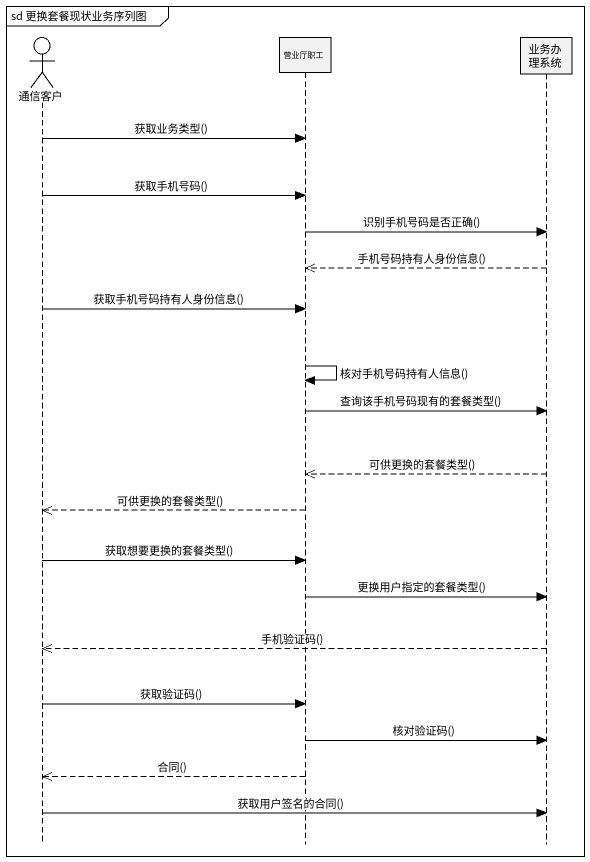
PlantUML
@startuml
mainframe sd 更换套餐现状业务序列图
hide footbox
actor 通信客户
participant 营业厅职工
participant 业务办理系统

通信客户 -> 营业厅职工 : 获取业务类型()
通信客户 -> 营业厅职工 : 获取手机号码()
营业厅职工 -> 业务办理系统 : 识别手机号码是否正确()
业务办理系统 -->> 营业厅职工 : 手机号码持有人身份信息()
通信客户 -> 营业厅职工 : 获取手机号码持有人身份信息()
营业厅职工 -> 营业厅职工 : 核对手机号码持有人信息()
营业厅职工 -> 业务办理系统 : 查询该手机号码现有的套餐类型()
业务办理系统 -->> 营业厅职工 : 可供更换的套餐类型()
营业厅职工 -->> 通信客户 : 可供更换的套餐类型()
通信客户 -> 营业厅职工 : 获取想要更换的套餐类型()
营业厅职工 -> 业务办理系统 : 更换用户指定的套餐类型()
业务办理系统 -->> 通信客户 : 手机验证码()
通信客户 -> 营业厅职工 : 获取验证码()
营业厅职工 -> 业务办理系统 : 核对验证码()
营业厅职工 -->> 通信客户 : 合同()
通信客户 -> 业务办理系统 : 获取用户签名的合同()
@enduml
